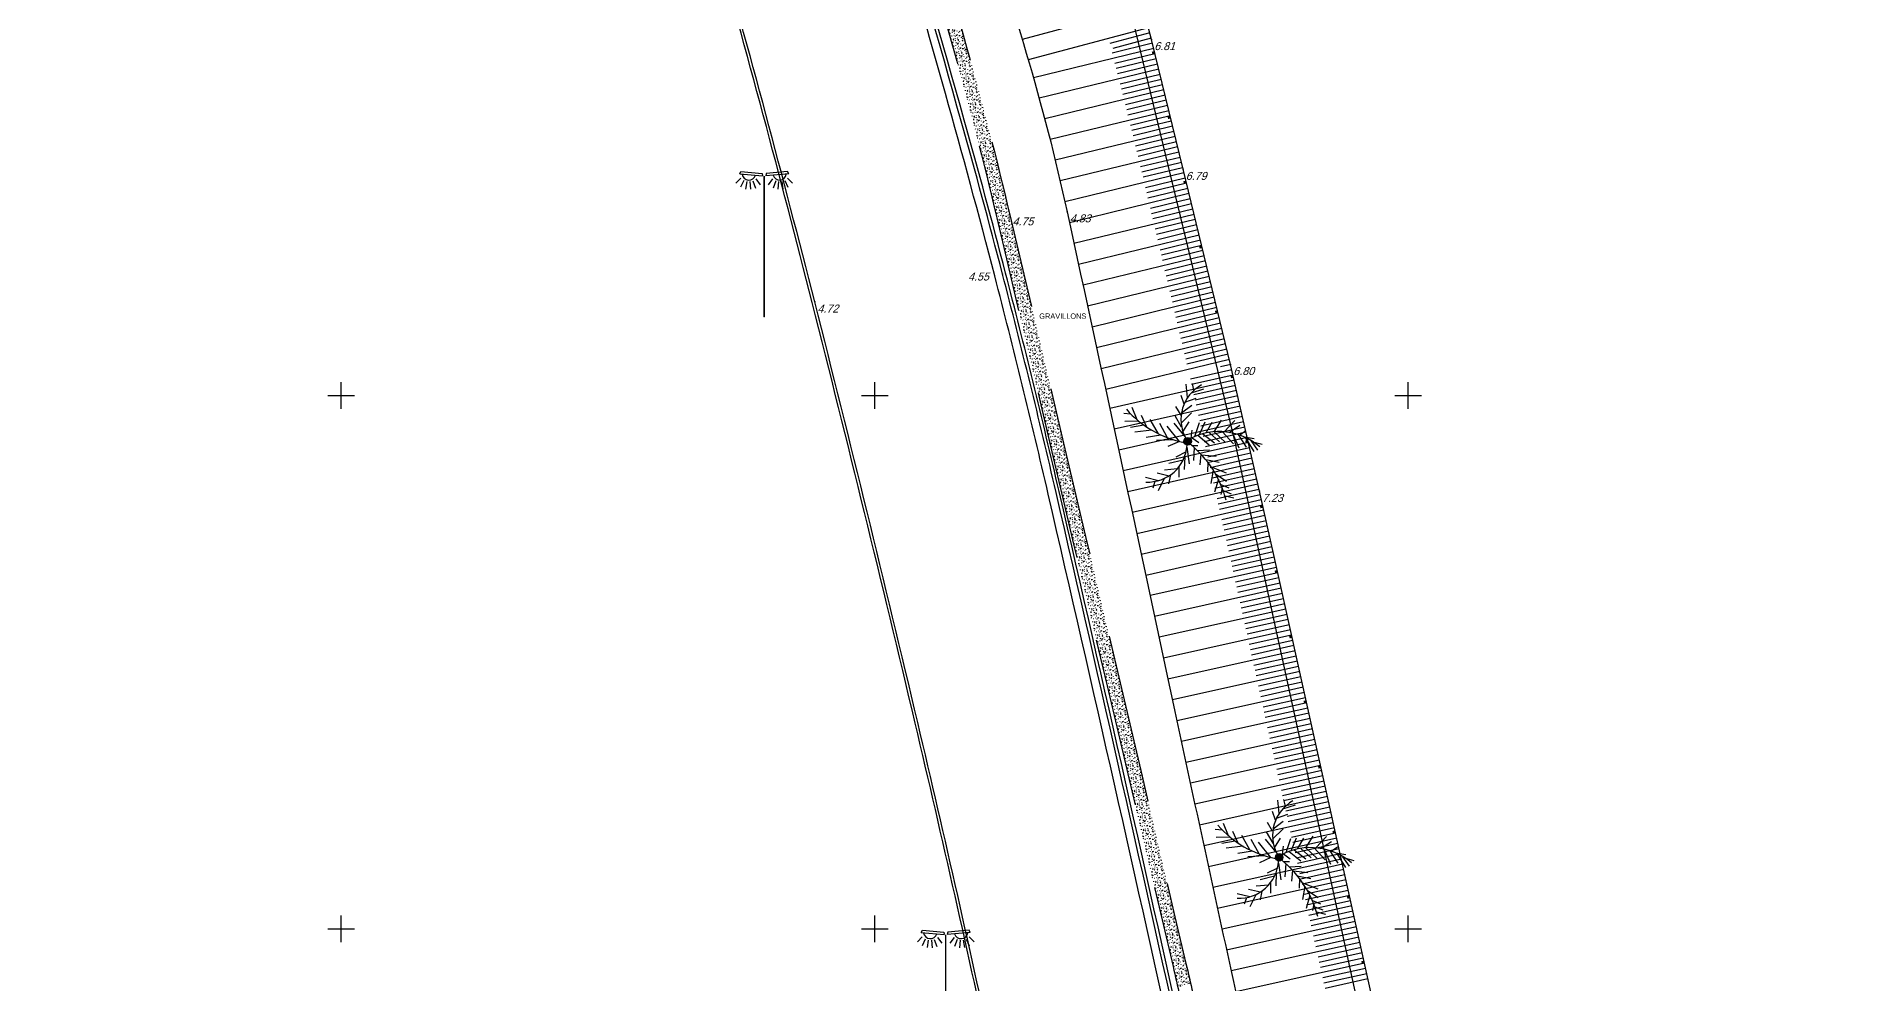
# Model space of a CAD drawing. Header units: metres. Extents: x 330671 to 330906, y 136216 to 136806.
# Drawn here: x 330788.6 to 330856.7, y 136617.9 to 136653.5 of the extents above; entities that cross this region are included whole.
import ezdxf
from ezdxf.enums import TextEntityAlignment as Align

# ---------------------------------------------------------------- set-up
doc = ezdxf.new("R2010")
doc.units = ezdxf.units.M
doc.header["$LTSCALE"] = 2
doc.header["$PDSIZE"] = 5
doc.linetypes.add('CACHE2', pattern=[4.7625, 3.175, -1.5875])
doc.linetypes.add('L211', pattern=[0])
for name, color, linetype in [('C_APP_CADA', 7, 'Continuous'), ('C_CAND_2', 6, 'Continuous'), ('C_CANIVEAU', 7, 'Continuous'), ('C_CLOTURE', 7, 'Continuous'), ('C_CONIFERE', 3, 'Continuous'), ('C_DIVERS', 7, 'Continuous'), ('C_FILD_EAU', 7, 'Continuous'), ('C_HAIE', 3, 'CACHE2'), ('C_LIM_LAND', 3, 'Continuous'), ('C_LIMREVET', 7, 'Continuous'), ('C_PT_ALTIM', 7, 'Continuous'), ('C_SEMI', 7, 'Continuous'), ('C_TALUS', 7, 'Continuous'), ('C_TEXT_G', 7, 'Continuous'), ('CARROYAGE', 253, 'Continuous')]:
    doc.layers.add(name, color=color, linetype=linetype)

# ---------------------------------------------------------------- blocks, each defined once
blk = doc.blocks.new('L005ter')
for p, q in [((-0.918, 5.35), (-0.059, 5.275)), ((0.918, 5.35), (0.059, 5.275))]:
    blk.add_line(p, q)
at = {"color": 0}
for points in [[(-0.878, 5.191), (-1.064, 4.997)], [(-0.77, 5.105), (-0.884, 4.854)], [(-0.654, 5.064), (-0.701, 4.782)], [(-0.536, 5.06), (-0.51, 4.773)], [(-0.43, 5.087), (-0.331, 4.821)], [(-0.312, 5.16), (-0.152, 4.945)], [(0, 0), (0, 5.266)], [(0.312, 5.16), (0.152, 4.945)], [(0.43, 5.087), (0.331, 4.821)], [(0.536, 5.06), (0.51, 4.773)], [(0.654, 5.064), (0.701, 4.782)], [(0.77, 5.105), (0.884, 4.854)], [(0.878, 5.191), (1.064, 4.997)]]:
    blk.add_lwpolyline(points, dxfattribs=at)
at = {"flags": 128}
for points in [[(-0.918, 5.35), (-0.874, 5.437), (-0.075, 5.364), (-0.059, 5.275)], [(0.918, 5.35), (0.874, 5.437), (0.075, 5.364), (0.059, 5.275)]]:
    blk.add_lwpolyline(points, dxfattribs=at)
at = {"color": 0, "const_width": 0.05}
blk.add_lwpolyline([(0, 0), (0, 5.266)], dxfattribs=at)
at = {"color": 0}
for centre, start, end in [((-0.577, 5.37), 186.322, 344.88711), ((0.577, 5.37), 195.11289, 353.678)]:
    blk.add_arc(centre, 0.252, start, end, dxfattribs=at)
blk = doc.blocks.new('v015')
h = blk.add_hatch(color=256)
edge = h.paths.add_edge_path()
edge.add_arc((0, 0), 0.0281, 0, 360)
at = {"color": 0}
for p, q in [((-0.001, 0.329), (-0.01, 0.43)), ((0.047, 0.384), (0.036, 0.434)), ((-0.027, 0.28), (-0.049, 0.343)), ((-0.021, 0.293), (0.065, 0.323)), ((0.028, 0.365), (0.122, 0.395)), ((-0.426, 0.204), (-0.48, 0.208)), ((-0.367, 0.151), (-0.473, 0.148)), ((-0.379, 0.161), (-0.418, 0.255)), ((-0.307, 0.106), (-0.348, 0.194)), ((-0.22, 0.056), (-0.281, 0.163)), ((-0.045, 0.107), (-0.094, 0.191)), ((-0.049, 0.196), (-0.088, 0.261)), ((-0.049, 0.136), (0.029, 0.214)), ((-0.046, 0.215), (0.031, 0.271)), ((-0.036, 0.071), (0.011, 0.145)), ((0.053, 0.036), (0.088, 0.141)), ((0.089, 0.05), (0.131, 0.147)), ((0.138, 0.063), (0.184, 0.144)), ((0.199, 0.072), (0.255, 0.159)), ((0.275, 0.072), (0.355, 0.156)), ((-0.33, 0.122), (-0.43, 0.103)), ((-0.269, 0.083), (-0.397, 0.069)), ((-0.201, 0.047), (-0.311, 0.029)), ((-0.11, 0.012), (-0.234, 0.005)), ((-0.151, 0.026), (-0.21, 0.133)), ((-0.062, -0.001), (-0.155, 0.114)), ((-0.022, 0.038), (-0.102, 0.136)), ((0.026, 0.024), (0.033, 0.084)), ((0.033, 0.027), (0.083, -0.01)), ((0.076, 0.045), (0.163, -0.026)), ((0.113, 0.057), (0.201, -0.011)), ((0.162, 0.067), (0.239, -0.004)), ((0.2, 0.072), (0.284, -0.009)), ((0.26, 0.073), (0.345, -0.019)), ((0.311, 0.067), (0.393, 0.12)), ((0.338, 0.062), (0.385, -0.05)), ((0.38, 0.05), (0.441, -0.044)), ((0.39, 0.047), (0.438, 0.08)), ((0.424, 0.033), (0.499, 0.022)), ((0.433, 0.029), (0.498, -0.076)), ((0.476, 0.005), (0.526, -0.067)), ((-0.012, -0.08), (-0.089, -0.119)), ((-0.022, -0.116), (-0.025, -0.213)), ((-0.005, -0.044), (0.012, -0.17)), ((0.031, -0.031), (0.077, -0.031)), ((0.05, -0.047), (0.043, -0.145)), ((0.074, -0.07), (0.164, -0.065)), ((0.1, -0.097), (0.092, -0.178)), ((0.105, -0.101), (0.214, -0.113)), ((0.491, -0.003), (0.56, -0.023)), ((-0.14, -0.262), (-0.229, -0.241)), ((-0.078, -0.208), (-0.173, -0.216)), ((-0.129, -0.253), (-0.143, -0.319)), ((-0.034, -0.142), (-0.142, -0.168)), ((-0.066, -0.193), (-0.066, -0.269)), ((0.136, -0.138), (0.237, -0.158)), ((0.152, -0.158), (0.149, -0.231)), ((0.193, -0.216), (0.175, -0.317)), ((0.176, -0.191), (0.289, -0.237)), ((0.212, -0.248), (0.293, -0.301)), ((-0.22, -0.297), (-0.316, -0.273)), ((-0.246, -0.303), (-0.262, -0.352)), ((-0.176, -0.281), (-0.221, -0.372)), ((0.231, -0.284), (0.203, -0.383)), ((0.249, -0.324), (0.31, -0.35)), ((0.26, -0.349), (0.249, -0.399)), ((0.268, -0.371), (0.328, -0.394)), ((0.281, -0.41), (0.347, -0.426))]:
    blk.add_line(p, q, dxfattribs=at)
blk.add_lwpolyline([(-0.062, -0.001), (-0.148, -0.04)], dxfattribs=at)
blk.add_circle((0, 0), 0.0281, dxfattribs=at)
for centre, radius, start, end in [((0.246, 0.164), 0.296, 118.7374, 208.2694), ((0.12, 0.746), 0.769, 221.0521, 258.9709), ((0.235, -0.392), 0.465, 48.7602, 117.3628), ((-0.3, -0.011), 0.296, 267.1003, 356.6323), ((-0.473, -0.635), 0.786, 14.1525, 51.2775)]:
    blk.add_arc(centre, radius, start, end, dxfattribs=at)
blk = doc.blocks.new('GeoCarr1')
at = {"const_width": 1}
blk.add_lwpolyline([(0, 0), (0, 1)], dxfattribs=at)
blk = doc.blocks.new('point')
blk.add_point((0, 0))
blk = doc.blocks.new('GeoHaie1')
for p, q in [((-0.5, 0.46), (-0.45, 0.5)), ((-0.5, 0.14), (-0.45, 0.11)), ((-0.49, 0.71), (-0.45, 0.67)), ((-0.45, 0.5), (-0.39, 0.46)), ((-0.41, 0.9), (-0.32, 0.94)), ((-0.37, 0.21), (-0.33, 0.16)), ((-0.33, 0.16), (-0.25, 0.14)), ((-0.32, 0.01), (-0.3, 0.03)), ((-0.31, 0.4), (-0.29, 0.39)), ((-0.3, 0.65), (-0.25, 0.7)), ((-0.21, 0.51), (-0.2, 0.58)), ((-0.2, 0.58), (-0.13, 0.62)), ((-0.15, 1), (-0.13, 0.93)), ((-0.15, 0.75), (-0.1, 0.75)), ((-0.13, 0.93), (-0.07, 0.91)), ((-0.13, 0.38), (-0.1, 0.39)), ((-0.1, 0.08), (-0.06, 0)), ((-0.05, 0.22), (-0.01, 0.18)), ((0, 0.59), (0, 0.57)), ((0, 0.3), (0.04, 0.28)), ((0.02, 1), (0.05, 0.96)), ((0.12, 0.86), (0.14, 0.83)), ((0.14, 0.68), (0.12, 0.66)), ((0.15, 0.54), (0.18, 0.48)), ((0.18, 0.48), (0.15, 0.41)), ((0.2, 0), (0.18, 0.06)), ((0.25, 0.6), (0.24, 0.58)), ((0.24, 0.14), (0.25, 0.16)), ((0.3, 0.27), (0.27, 0.35)), ((0.28, 0.25), (0.3, 0.27)), ((0.34, 0.96), (0.38, 0.98)), ((0.36, 0.14), (0.39, 0.09)), ((0.38, 0.79), (0.42, 0.83)), ((0.39, 0.09), (0.38, 0.05)), ((0.39, 0.65), (0.41, 0.67)), ((0.4, 0.47), (0.43, 0.5)), ((0.41, 0.21), (0.44, 0.18)), ((0.42, 0.83), (0.49, 0.8))]:
    blk.add_line(p, q)

msp = doc.modelspace()

# ---------------------------------------------------------------- linework, layer by layer
at = {"layer": 'C_APP_CADA', "linetype": 'L211'}
msp.add_lwpolyline([(330829.596, 136654.423), (330833.497, 136638.239), (330838.243, 136616.577), (330845.063, 136585.736), (330851.049, 136558.861), (330852.185, 136550.841)], dxfattribs=at)
at = {"layer": 'C_CANIVEAU'}
for points in [[(330848.533, 136378.835, 0), (330849.505, 136403.817, -0.000022)], [(330843.165, 136558.096, 0.002322), (330841.571, 136566.766, 0.003264), (330840.369, 136572.921, 0.001591), (330839.116, 136579.019, 0.001105), (330837.265, 136587.786, 0.001225), (330835.713, 136594.972, 0.00045), (330831.42, 136614.531, 0.002535), (330826.508, 136636.29, 0.00671), (330824.501, 136644.475, 0.004991), (330822.652, 136651.317, 0.002025), (330817.859, 136668.116, 0.001576), (330817.059, 136670.845, -0.001719), (330816.326, 136673.348, -0.018745), (330816.275, 136673.55, -0.003698), (330816.066, 136674.586), (330816.066, 136674.586)]]:
    msp.add_lwpolyline(points, format="xyb", dxfattribs=at)
at = {"layer": 'C_CLOTURE', "linetype": 'Continuous', "flags": 128}
msp.add_lwpolyline([(330855.569, 136529.204), (330851.071, 136560.894), (330848.136, 136574.673), (330834.978, 136633.958), (330834.421, 136636.403), (330833.345, 136641.162), (330831.56, 136648.477), (330830.378, 136653.345), (330827.472, 136664.227), (330826.238, 136667.737)], dxfattribs=at)
at = {"layer": 'C_FILD_EAU', "linetype": 'Continuous', "flags": 128}
for points in [[(330848.833, 136378.823, 0), (330849.805, 136403.801, -0.000022)], [(330843.46, 136558.149, 0.002322), (330841.866, 136566.822, 0.003264), (330840.663, 136572.98, 0.001591), (330839.41, 136579.08, 0.001105), (330837.559, 136587.848, 0.001225), (330836.006, 136595.035, 0.00045), (330831.713, 136614.597, 0.002535), (330826.8, 136636.362, 0.00671), (330824.792, 136644.549, 0.004991), (330823.242, 136650.286, 0.001592), (330818.147, 136668.199, 0.006916)], [(330836.386, 136557.906, 0.001805), (330834.545, 136567.768, 0.005022), (330833.835, 136571.304, 0.000384), (330833.074, 136574.888, 0.00012), (330830.623, 136586.384, 0.000216), (330828.1, 136598.179, 0.000154), (330824.542, 136614.753, 0.005036), (330821.614, 136627.733, 0.004127), (330817.752, 136643.504, 0.006675), (330813.989, 136657.549, 0.006685)]]:
    msp.add_lwpolyline(points, format="xyb", dxfattribs=at)
at = {"layer": 'C_HAIE', "flags": 128}
for points in [[(330818.707, 136667.683, -0.004305), (330822.965, 136652.926, -0.010194), (330824.578, 136646.659, -0.000239), (330831.185, 136618.579, -0.00305), (330831.687, 136616.379, -0.001074), (330835.227, 136600.266, -0.001324), (330838.035, 136587.182, -0.0025), (330840.837, 136573.625, -0.002597), (330843.401, 136560.547, -0.005966), (330845.498, 136548.789, -0.005701), (330847.404, 136536.435, -0.004063), (330848.202, 136530.504, -0.004021), (330848.91, 136524.498, -0.008373), (330849.728, 136515.703, -0.00423), (330850.908, 136498.232, -0.00506), (330851.74, 136481.225, -0.00697), (330852.046, 136468.875, -0.006325), (330852.039, 136465.054, -0.000914), (330851.608, 136438.519, -0.007247), (330851.504, 136435.33, -0.00242), (330851.006, 136425.75, -0.00242)], [(330819.186, 136667.826, -0.004305), (330823.447, 136653.06, -0.010194), (330825.065, 136646.774, -0.000239), (330831.671, 136618.694, -0.00305), (330832.175, 136616.488, -0.001074), (330835.715, 136600.372, -0.001324), (330838.524, 136587.285, -0.0025), (330841.327, 136573.724, -0.002597), (330843.892, 136560.64, -0.005966), (330845.991, 136548.871, -0.005701), (330847.899, 136536.506, -0.004063), (330848.698, 136530.566, -0.004021), (330849.407, 136524.552, -0.008373), (330850.226, 136515.741, -0.00423), (330851.407, 136498.261, -0.00506), (330852.239, 136481.244, -0.00697), (330852.546, 136468.88, -0.006325), (330852.539, 136465.046, -0.000914), (330852.108, 136438.51, -0.007247), (330852.004, 136435.307, -0.00242), (330851.506, 136425.721)]]:
    msp.add_lwpolyline(points, format="xyb", dxfattribs=at)
at = {"layer": 'C_LIM_LAND', "flags": 128}
msp.add_lwpolyline([(330821.227, 136671.278, 0.010012), (330821.059, 136668.606, 0.055119), (330821.091, 136668.119, 0.046558), (330823.717, 136658.645, -0.037286), (330827.212, 136646.887, -0.000878), (330831.258, 136628.141, 0.001473), (330833.683, 136616.969, 0.000513), (330837.473, 136599.841, -0.000722), (330840.163, 136587.655, -0.003562), (330843.196, 136573.339, -0.003988), (330845.712, 136560.511, -0.006415), (330847.379, 136550.966, -0.004346)], format="xyb", dxfattribs=at)
at = {"layer": 'C_LIMREVET', "linetype": 'Continuous', "flags": 128}
for points in [[(330848.953, 136378.818, 0), (330849.925, 136403.795, -0.000022)], [(330843.578, 136558.17, 0.002322), (330841.984, 136566.844, 0.003264), (330840.781, 136573.003, 0.001591), (330839.527, 136579.104, 0.001105), (330837.676, 136587.873, 0.001225), (330836.124, 136595.061, 0.00045), (330831.83, 136614.623, 0.002535), (330826.916, 136636.391, 0.00671), (330824.908, 136644.579, 0.004991), (330823.357, 136650.32, 0.001594), (330818.262, 136668.232, 0.006918)], [(330836.288, 136557.889, 0.001805), (330834.447, 136567.748, 0.005022), (330833.737, 136571.284, 0.000384), (330832.976, 136574.868, 0.00012), (330830.526, 136586.363, 0.000216), (330828.002, 136598.158, 0.000154), (330824.444, 136614.732, 0.005036), (330821.517, 136627.71, 0.004127), (330817.655, 136643.479, 0.006675), (330813.893, 136657.523, 0.006685)]]:
    msp.add_lwpolyline(points, format="xyb", dxfattribs=at)
at = {"layer": 'C_SEMI', "color": 0}
for p in [(330830.378, 136653.345, 6.81), (330831.56, 136648.477, 6.79), (330825.065, 136646.774, 4.75), (330827.212, 136646.887, 4.83), (330824.792, 136644.549, 4.55), (330817.752, 136643.504, 4.72), (330833.345, 136641.162, 6.8), (330834.421, 136636.403, 7.23)]:
    msp.add_point(p, dxfattribs=at)
at = {"layer": 'C_TALUS'}
for p, q in [((330830.056, 136654.553), (330825.529, 136653.345)), ((330830.262, 136653.781), (330825.758, 136652.578)), ((330830.314, 136653.587), (330828.814, 136653.187)), ((330830.414, 136653.2), (330828.908, 136652.834)), ((330830.365, 136653.394), (330828.932, 136653.011)), ((330830.461, 136653.006), (330825.951, 136651.911)), ((330830.508, 136652.811), (330829.007, 136652.447)), ((330830.555, 136652.617), (330829.057, 136652.253)), ((330830.65, 136652.228), (330826.167, 136651.14)), ((330830.602, 136652.423), (330829.106, 136652.059)), ((330830.697, 136652.034), (330829.204, 136651.672)), ((330830.744, 136651.84), (330829.253, 136651.478)), ((330830.838, 136651.451), (330826.374, 136650.367)), ((330830.791, 136651.645), (330829.302, 136651.284)), ((330830.886, 136651.257), (330829.399, 136650.895)), ((330831.027, 136650.673), (330826.575, 136649.592)), ((330830.933, 136651.062), (330829.447, 136650.701)), ((330830.98, 136650.868), (330829.495, 136650.507)), ((330831.074, 136650.479), (330829.591, 136650.119)), ((330831.216, 136649.896), (330826.767, 136648.816)), ((330831.121, 136650.285), (330829.638, 136649.925)), ((330831.169, 136650.09), (330829.686, 136649.73)), ((330831.405, 136649.119), (330826.952, 136648.038)), ((330831.263, 136649.702), (330829.78, 136649.342)), ((330831.31, 136649.507), (330829.827, 136649.147)), ((330831.357, 136649.313), (330829.874, 136648.953)), ((330831.452, 136648.924), (330829.967, 136648.564)), ((330831.499, 136648.73), (330830.013, 136648.369)), ((330831.546, 136648.536), (330830.06, 136648.175)), ((330831.594, 136648.341), (330827.131, 136647.253)), ((330831.641, 136648.147), (330830.152, 136647.784)), ((330831.688, 136647.953), (330830.198, 136647.589)), ((330831.736, 136647.758), (330830.244, 136647.394)), ((330831.783, 136647.564), (330827.302, 136646.471)), ((330831.831, 136647.37), (330830.335, 136647.005)), ((330831.878, 136647.175), (330830.381, 136646.81)), ((330831.973, 136646.787), (330827.472, 136645.689)), ((330831.925, 136646.981), (330830.427, 136646.616)), ((330832.02, 136646.593), (330830.518, 136646.226)), ((330832.068, 136646.398), (330830.564, 136646.031)), ((330832.162, 136646.01), (330827.642, 136644.907)), ((330832.115, 136646.204), (330830.61, 136645.837)), ((330832.21, 136645.815), (330830.701, 136645.447)), ((330832.352, 136645.232), (330827.812, 136644.125)), ((330832.257, 136645.621), (330830.747, 136645.253)), ((330832.305, 136645.427), (330830.793, 136645.058)), ((330832.399, 136645.038), (330830.884, 136644.669)), ((330832.542, 136644.455), (330827.982, 136643.343)), ((330832.447, 136644.844), (330830.93, 136644.474)), ((330832.494, 136644.65), (330830.976, 136644.279)), ((330832.731, 136643.678), (330828.151, 136642.561)), ((330832.589, 136644.261), (330831.067, 136643.89)), ((330832.636, 136644.067), (330831.113, 136643.695)), ((330832.684, 136643.872), (330831.159, 136643.5)), ((330832.779, 136643.484), (330831.25, 136643.111)), ((330832.826, 136643.289), (330831.296, 136642.916)), ((330832.873, 136643.095), (330831.342, 136642.721)), ((330832.921, 136642.901), (330828.321, 136641.779)), ((330832.968, 136642.707), (330831.433, 136642.332)), ((330833.016, 136642.512), (330831.479, 136642.137)), ((330833.063, 136642.318), (330831.525, 136641.943)), ((330833.11, 136642.124), (330828.49, 136640.997)), ((330833.158, 136641.929), (330831.616, 136641.553)), ((330833.205, 136641.735), (330831.662, 136641.358)), ((330833.3, 136641.346), (330828.66, 136640.214)), ((330833.253, 136641.541), (330831.707, 136641.164)), ((330833.391, 136640.957), (330831.837, 136640.606)), ((330833.347, 136641.152), (330832.968, 136641.066)), ((330833.479, 136640.567), (330828.812, 136639.512)), ((330833.435, 136640.762), (330831.88, 136640.41)), ((330833.524, 136640.372), (330831.967, 136640.02)), ((330833.656, 136639.786), (330828.981, 136638.73)), ((330833.568, 136640.177), (330832.01, 136639.825)), ((330833.612, 136639.982), (330832.054, 136639.629)), ((330833.7, 136639.591), (330832.141, 136639.239)), ((330833.832, 136639.006), (330829.15, 136637.948)), ((330833.744, 136639.396), (330832.184, 136639.044)), ((330833.788, 136639.201), (330832.228, 136638.849)), ((330834.009, 136638.226), (330829.318, 136637.166)), ((330833.876, 136638.811), (330832.315, 136638.458)), ((330833.92, 136638.616), (330832.358, 136638.263)), ((330833.964, 136638.421), (330832.402, 136638.068)), ((330834.053, 136638.031), (330832.489, 136637.677)), ((330834.097, 136637.836), (330832.532, 136637.482)), ((330834.141, 136637.641), (330832.576, 136637.287)), ((330834.185, 136637.446), (330829.487, 136636.384)), ((330834.229, 136637.25), (330832.662, 136636.896)), ((330834.273, 136637.055), (330832.706, 136636.701)), ((330834.317, 136636.86), (330832.749, 136636.506)), ((330834.361, 136636.665), (330829.656, 136635.602)), ((330834.405, 136636.47), (330832.836, 136636.115)), ((330834.45, 136636.275), (330832.88, 136635.917)), ((330834.539, 136635.885), (330829.826, 136634.811)), ((330834.494, 136636.08), (330832.924, 136635.722)), ((330834.583, 136635.69), (330833.011, 136635.332)), ((330834.627, 136635.495), (330833.055, 136635.137)), ((330834.716, 136635.105), (330829.994, 136634.029)), ((330834.672, 136635.3), (330833.099, 136634.942)), ((330834.761, 136634.91), (330833.186, 136634.551)), ((330834.894, 136634.325), (330830.163, 136633.247)), ((330834.805, 136634.715), (330833.23, 136634.356)), ((330834.85, 136634.52), (330833.273, 136634.161)), ((330834.939, 136634.13), (330833.361, 136633.77)), ((330835.07, 136633.545), (330830.325, 136632.492)), ((330834.983, 136633.935), (330833.402, 136633.584)), ((330835.026, 136633.74), (330833.445, 136633.389)), ((330835.243, 136632.764), (330830.493, 136631.709)), ((330835.113, 136633.349), (330833.531, 136632.998)), ((330835.156, 136633.154), (330833.574, 136632.803)), ((330835.2, 136632.959), (330833.617, 136632.608)), ((330835.286, 136632.568), (330833.702, 136632.217)), ((330835.33, 136632.373), (330833.745, 136632.021)), ((330835.373, 136632.178), (330833.788, 136631.826)), ((330835.416, 136631.983), (330830.661, 136630.927)), ((330835.46, 136631.787), (330833.874, 136631.435)), ((330835.503, 136631.592), (330833.917, 136631.24)), ((330835.546, 136631.397), (330833.96, 136631.045)), ((330835.59, 136631.202), (330830.828, 136630.145)), ((330835.633, 136631.006), (330834.045, 136630.654)), ((330835.676, 136630.811), (330834.088, 136630.459)), ((330835.763, 136630.421), (330830.996, 136629.363)), ((330835.72, 136630.616), (330834.131, 136630.263)), ((330835.806, 136630.225), (330834.217, 136629.873)), ((330835.85, 136630.03), (330834.26, 136629.677)), ((330835.936, 136629.64), (330831.164, 136628.58)), ((330835.893, 136629.835), (330834.303, 136629.482)), ((330835.98, 136629.444), (330834.388, 136629.091)), ((330836.11, 136628.859), (330831.331, 136627.798)), ((330836.023, 136629.249), (330834.431, 136628.896)), ((330836.066, 136629.054), (330834.474, 136628.7)), ((330836.153, 136628.663), (330834.56, 136628.31)), ((330836.283, 136628.078), (330831.499, 136627.016)), ((330836.196, 136628.468), (330834.602, 136628.114)), ((330836.24, 136628.273), (330834.645, 136627.919)), ((330836.456, 136627.297), (330831.667, 136626.234)), ((330836.326, 136627.882), (330834.731, 136627.528)), ((330836.37, 136627.687), (330834.774, 136627.333)), ((330836.413, 136627.492), (330834.817, 136627.138)), ((330836.5, 136627.101), (330834.903, 136626.747)), ((330836.543, 136626.906), (330834.946, 136626.552)), ((330836.586, 136626.711), (330834.989, 136626.356)), ((330836.63, 136626.516), (330831.835, 136625.452)), ((330836.673, 136626.32), (330835.074, 136625.966)), ((330836.716, 136626.125), (330835.117, 136625.77)), ((330836.76, 136625.93), (330835.16, 136625.575)), ((330836.803, 136625.735), (330832.004, 136624.67)), ((330836.846, 136625.539), (330835.246, 136625.184)), ((330836.89, 136625.344), (330835.289, 136624.989)), ((330836.976, 136624.954), (330832.173, 136623.888)), ((330836.933, 136625.149), (330835.332, 136624.794)), ((330837.02, 136624.758), (330835.418, 136624.403)), ((330837.063, 136624.563), (330835.461, 136624.208)), ((330837.15, 136624.173), (330832.342, 136623.106)), ((330837.106, 136624.368), (330835.504, 136624.012)), ((330837.193, 136623.977), (330835.59, 136623.622)), ((330837.323, 136623.392), (330832.512, 136622.324)), ((330837.236, 136623.782), (330835.633, 136623.426)), ((330837.28, 136623.587), (330835.676, 136623.231)), ((330837.366, 136623.196), (330835.762, 136622.84)), ((330837.496, 136622.611), (330832.682, 136621.542)), ((330837.41, 136623.001), (330835.805, 136622.645)), ((330837.453, 136622.806), (330835.848, 136622.45)), ((330837.67, 136621.83), (330832.852, 136620.76)), ((330837.54, 136622.415), (330835.935, 136622.059)), ((330837.583, 136622.22), (330835.978, 136621.864)), ((330837.626, 136622.025), (330836.021, 136621.669)), ((330837.713, 136621.634), (330836.107, 136621.278)), ((330837.756, 136621.439), (330836.15, 136621.083)), ((330837.8, 136621.244), (330836.193, 136620.887)), ((330837.843, 136621.049), (330833.023, 136619.979)), ((330837.886, 136620.853), (330836.279, 136620.497)), ((330837.93, 136620.658), (330836.323, 136620.301)), ((330837.973, 136620.463), (330836.366, 136620.106)), ((330838.016, 136620.268), (330833.194, 136619.197)), ((330838.06, 136620.072), (330836.452, 136619.716)), ((330838.103, 136619.877), (330836.495, 136619.52)), ((330838.19, 136619.487), (330833.365, 136618.416)), ((330838.146, 136619.682), (330836.538, 136619.325)), ((330838.233, 136619.291), (330836.625, 136618.934)), ((330838.276, 136619.096), (330836.668, 136618.739)), ((330838.363, 136618.706), (330833.537, 136617.634)), ((330838.32, 136618.901), (330836.711, 136618.544)), ((330838.406, 136618.51), (330836.797, 136618.153)), ((330838.45, 136618.315), (330836.841, 136617.958)), ((330838.493, 136618.12), (330836.884, 136617.763))]:
    msp.add_line(p, q, dxfattribs=at)
at = {"layer": 'CARROYAGE'}
for p, q in [((330800, 136639.5), (330800, 136640.5)), ((330820, 136639.5), (330820, 136640.5)), ((330840, 136639.5), (330840, 136640.5)), ((330799.5, 136640), (330800.5, 136640)), ((330819.5, 136640), (330820.5, 136640)), ((330839.5, 136640), (330840.5, 136640)), ((330800, 136619.5), (330800, 136620.5)), ((330820, 136619.5), (330820, 136620.5)), ((330840, 136619.5), (330840, 136620.5)), ((330799.5, 136620), (330800.5, 136620)), ((330819.5, 136620), (330820.5, 136620)), ((330839.5, 136620), (330840.5, 136620))]:
    msp.add_line(p, q, dxfattribs=at)

# ---------------------------------------------------------------- block references
at = {"layer": 'C_CAND_2'}
for name, p in [('L005ter', (330815.858, 136642.953)), ('point', (330815.858, 136642.953)), ('L005ter', (330822.663, 136614.51))]:
    msp.add_blockref(name, p, dxfattribs=at)
at = {"layer": 'C_CONIFERE'}
for p, xscale, yscale in [((330831.733, 136638.278, 4.742), 4.987715343065722, 4.987715343065722), ((330835.165, 136622.677, 4.614), 4.997803801369184, 4.997803801369184)]:
    msp.add_blockref('v015', p, dxfattribs=dict(at, xscale=xscale, yscale=yscale))
at = {"layer": 'C_DIVERS', "xscale": 0.1, "yscale": 0.1, "zscale": 0.1}
for p, rotation in [((330830.496, 136652.86), 103.6485409902528), ((330831.086, 136650.431), 103.6485409902528), ((330831.677, 136648.001), 103.7093822986262), ((330832.269, 136645.572), 103.7093822986262), ((330832.862, 136643.144), 103.7093822986262), ((330833.446, 136640.713), 102.7357946112201), ((330833.998, 136638.275), 102.7357946112201), ((330834.55, 136635.836), 102.83953266938), ((330835.102, 136633.398), 102.5137163716944), ((330835.644, 136630.958), 102.5137163716944), ((330836.185, 136628.517), 102.5137163716944), ((330836.727, 136626.076), 102.5137163716944), ((330837.269, 136623.636), 102.5137163716944), ((330837.81, 136621.195), 102.5137163716944), ((330838.352, 136618.755), 102.5137163716944)]:
    msp.add_blockref('GeoCarr1', p, dxfattribs=dict(at, rotation=rotation))
at = {"layer": 'C_HAIE', "xscale": 0.5, "yscale": -0.5, "zscale": 0.5}
for p, rotation in [((330823.28, 136653.656), 285.642362690032), ((330823.415, 136653.174), 285.6102628777249), ((330823.549, 136652.693), 285.4654307275751), ((330823.682, 136652.211), 285.285486554739), ((330823.813, 136651.728), 285.1055423819028), ((330823.942, 136651.245), 284.9255982090667), ((330824.07, 136650.762), 284.7456540362305), ((330824.197, 136650.278), 284.5657098633943), ((330824.322, 136649.794), 284.3857656905581), ((330824.445, 136649.31), 284.2058215177219), ((330824.567, 136648.825), 284.0258773448858), ((330824.688, 136648.339), 283.8459331720496), ((330824.807, 136647.854), 283.6659889992134), ((330824.924, 136647.368), 283.4860448263773), ((330825.04, 136646.881), 283.3061006535411), ((330825.154, 136646.395), 283.2656808753916), ((330825.269, 136645.908), 283.2647304411328), ((330825.384, 136645.421), 283.263780006874), ((330825.499, 136644.935), 283.2628295726151), ((330825.613, 136644.448), 283.2618791383564), ((330825.728, 136643.961), 283.2609287040976), ((330825.843, 136643.475), 283.2599782698387), ((330825.957, 136642.988), 283.2590278355799), ((330826.072, 136642.501), 283.2580774013211), ((330826.187, 136642.015), 283.2571269670623), ((330826.301, 136641.528), 283.2561765328035), ((330826.416, 136641.041), 283.2552260985447), ((330826.531, 136640.555), 283.2542756642858), ((330826.645, 136640.068), 283.253325230027), ((330826.76, 136639.581), 283.2523747957682), ((330826.875, 136639.095), 283.2514243615094), ((330826.989, 136638.608), 283.2504739272507), ((330827.104, 136638.121), 283.2495234929918), ((330827.218, 136637.634), 283.248573058733), ((330827.333, 136637.148), 283.2476226244742), ((330827.448, 136636.661), 283.2466721902153), ((330827.562, 136636.174), 283.2457217559565), ((330827.677, 136635.688), 283.2447713216977), ((330827.791, 136635.201), 283.2438208874389), ((330827.906, 136634.714), 283.2428704531801), ((330828.02, 136634.228), 283.2419200189213), ((330828.135, 136633.741), 283.2409695846625), ((330828.249, 136633.254), 283.2400191504037), ((330828.364, 136632.767), 283.2390687161449), ((330828.478, 136632.281), 283.238118281886), ((330828.593, 136631.794), 283.2371678476272), ((330828.707, 136631.307), 283.2362174133684), ((330828.822, 136630.821), 283.2352669791096), ((330828.936, 136630.334), 283.2343165448508), ((330829.051, 136629.847), 283.233366110592), ((330829.165, 136629.36), 283.2324156763332), ((330829.28, 136628.874), 283.2314652420744), ((330829.394, 136628.387), 283.2305148078155), ((330829.509, 136627.9), 283.2295643735567), ((330829.623, 136627.413), 283.2286139392979), ((330829.737, 136626.927), 283.2276635050391), ((330829.852, 136626.44), 283.2267130707802), ((330829.966, 136625.953), 283.2257626365215), ((330830.081, 136625.467), 283.2248122022627), ((330830.195, 136624.98), 283.2238617680039), ((330830.309, 136624.493), 283.2229113337451), ((330830.424, 136624.006), 283.2219608994862), ((330830.538, 136623.52), 283.2210104652274), ((330830.652, 136623.033), 283.2200600309686), ((330830.767, 136622.546), 283.2191095967098), ((330830.881, 136622.059), 283.218159162451), ((330830.995, 136621.573), 283.2172087281921), ((330831.11, 136621.086), 283.2162582939333), ((330831.224, 136620.599), 283.2153078596746), ((330831.338, 136620.112), 283.2143574254158), ((330831.453, 136619.626), 283.2134069911569), ((330831.567, 136619.139), 283.2124565568981), ((330831.681, 136618.652), 283.1983312830593), ((330831.795, 136618.165), 283.0438981499679)]:
    msp.add_blockref('GeoHaie1', p, dxfattribs=dict(at, rotation=rotation))

# ---------------------------------------------------------------- texts
at = {"layer": 'C_PT_ALTIM', "oblique": 18}
for s, p in [('6.81', (330830.478, 136653.245, 6.81)), ('6.79', (330831.66, 136648.377, 6.79)), ('4.75', (330825.165, 136646.674, 4.75)), ('4.83', (330827.312, 136646.787, 4.83)), ('4.55', (330823.501, 136644.606, 4.55)), ('4.72', (330817.852, 136643.404, 4.72)), ('6.80', (330833.445, 136641.062, 6.8)), ('7.23', (330834.521, 136636.303, 7.23))]:
    msp.add_text(s, height=0.3, dxfattribs=at).set_placement(p, align=Align.TOP_LEFT)
at = {"layer": 'C_TEXT_G'}
msp.add_text('GRAVILLONS', height=0.2, dxfattribs=at).set_placement((330827.053, 136642.971, 1.469), align=Align.MIDDLE)

doc.saveas('drawing.dxf')
